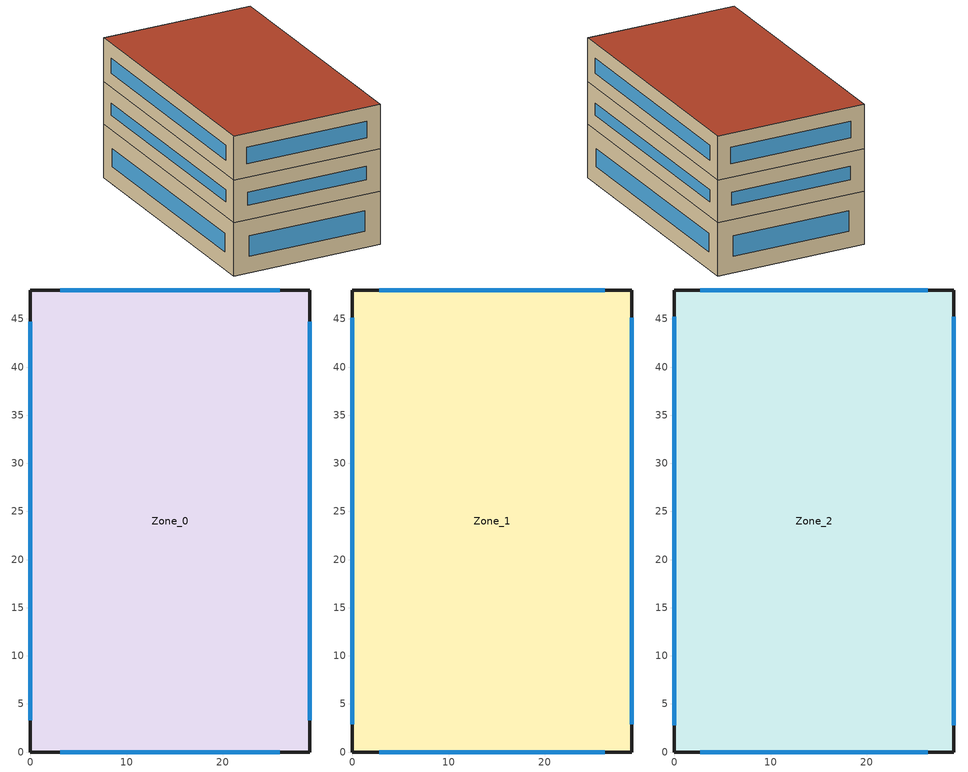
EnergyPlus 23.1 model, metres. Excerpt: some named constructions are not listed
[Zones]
Zone_0
 floor ground (Zone_0:f4UnderGroundSlabCF): 0,0 0,48 29,48 29,0 z-0.1
 wall outside (90.1-2019 Nonresidential CZ 0 Exterior Wall (Mass)): 0,0 29,0 29,48 0,48 0,0 z-0.1:10
 window (90.1-2019 Nonresidential CZ 0 Glazing (Operable)): 3.12,0 25.88,0 / 25.88,48 3.12,48 z3.02:6.88; 29,3.29 29,44.71 / 0,44.71 0,3.29 z3.19:6.71
Zone_1
 floor to Zone_0 (Interior Slab (Mass)_FLIPPED): 0,0 0,48 29,48 29,0 z10
 wall outside (90.1-2019 Nonresidential CZ 0 Exterior Wall (Mass)): 0,48 0,0 29,0 29,48 0,48 z10:18.1
 window (90.1-2019 Nonresidential CZ 0 Glazing (Operable)): 0,45.1 0,2.9 / 29,2.9 29,45.1 z12.9:15.2; 26.2,48 2.8,48 / 2.8,0 26.2,0 z12.8:15.3
Zone_2
 floor to Zone_1 (Interior Slab (Mass)_FLIPPED): 0,0 0,48 29,48 29,0 z18.1
 wall outside (90.1-2019 Nonresidential CZ 0 Exterior Wall (Mass)): 0,48 0,0 29,0 29,48 0,48 z18.1:26.5
 window (90.1-2019 Nonresidential CZ 0 Glazing (Operable)): 0,45.22 0,2.78 / 29,2.78 29,45.22 z20.88:23.72; 26.34,48 2.66,48 / 2.66,0 26.34,0 z20.76:23.84
 roof outside (300mmInsulation 200mmConcrete): 0,0 29,0 29,48 0,48 z26.5
[Schedule:Day:Hourly]
4e47b0f5-f6a5-4170-a928-e2a7dc5fce51: Fraction, 1, 1, 1, 1, 1, 1, 1, 0, 0, 0, 1, 0, 0, 0, 0, 0, 0, 0, 0, 1, 1, 1, 1, 1
29c783ba-fe36-463e-936f-a45cea6ed912: Fraction, 1, 1, 1, 1, 1, 0, 0, 0, 0, 0, 1, 1, 1, 1, 1, 1, 1, 0, 0, 0, 0, 0, 0, 0
205e4560-8788-43ef-8918-b87c8ec5421d: Fraction, 1, 1, 1, 1, 1, 1, 1, 1, 1, 1, 0, 0, 0, 0, 0, 0, 1, 0, 0, 0, 0, 0, 0, 0
d894c792-9344-4755-a3b1-7c53445bf4d5: Fraction, 1, 1, 1, 1, 1, 1, 1, 1, 1, 1, 1, 1, 0, 0, 0, 0, 0, 0, 0, 0, 0, 1, 1, 1
f2f3c169-7e25-49ab-ad00-9b4ba72edc28: Fraction, 1, 1, 1, 1, 1, 1, 1, 0, 0, 0, 1, 1, 1, 1, 1, 1, 1, 0, 0, 0, 0, 1, 1, 1
3d58a1b5-951d-4307-96a5-59c3952046b8: Fraction, 1, 1, 1, 1, 1, 1, 1, 1, 0, 0, 1, 1, 1, 1, 0, 1, 1, 1, 1, 1, 1, 1, 1, 1
2e9767a7-85bb-448c-af16-d793ec365e50: Fraction, 1, 1, 1, 1, 1, 1, 1, 1, 1, 0, 0, 0, 0, 1, 0, 0, 0, 0, 0, 0, 0, 0, 0, 0
c2f240ca-2c7b-48c7-8eda-5f95cb1bfa35: Fraction, 1, 1, 1, 1, 1, 1, 1, 1, 0, 1, 1, 1, 1, 1, 1, 1, 1, 0, 1, 1, 1, 1, 1, 1
f16f256f-996b-4f43-9563-b1d5477f158b: Fraction, 1, 1, 1, 1, 1, 1, 1, 1, 0, 0, 1, 1, 1, 1, 1, 1, 0, 0, 0, 0, 0, 0, 1, 1
b5a2b5de-ad64-4600-8fd5-415a891ebc10: Fraction, 1, 1, 1, 1, 1, 1, 1, 0, 0, 0, 1, 1, 1, 0, 0, 0, 0, 1, 1, 1, 1, 1, 1, 1
937e993e-1527-4b93-84f1-57050dd1dff2: Fraction, 1, 1, 1, 1, 1, 1, 1, 1, 0, 0, 1, 1, 1, 1, 1, 1, 1, 0, 0, 0, 0, 0, 0, 1
f3d7c906-5c09-48dc-9011-1cd6f6170688: Fraction, 1, 1, 1, 1, 0, 1, 1, 0, 0, 0, 0, 1, 1, 1, 1, 1, 0, 0, 0, 0, 0, 0, 0, 0
fc369277-cc2e-4ab3-b1df-1a5401d62cfe: Fraction, 0, 0, 0, 0, 0, 1, 1, 1, 0, 0, 0, 0, 0, 1, 0, 0, 0, 0, 0, 0, 0, 0, 0, 0
0d48f6de-bf0a-4af7-a7ae-bc82d3d64cf8: Fraction, 1, 1, 1, 1, 1, 1, 1, 1, 0, 0, 1, 1, 1, 1, 0, 0, 0, 0, 0, 0, 0, 0, 0, 0
a42d1764-1f7e-4c33-9667-641562e004fb: Fraction, 0, 0, 0, 0, 0, 0, 0, 1, 0, 0, 0, 0, 0, 1, 0, 0, 0, 0, 0, 0, 0, 0, 1, 1
2ccbf6b5-6a0c-4c6c-99f3-4de43eac8dea: Fraction, 1, 1, 1, 1, 1, 1, 1, 1, 0, 0, 0, 1, 0, 0, 0, 0, 0, 0, 0, 0, 0, 1, 1, 1
38be6812-cfe7-4752-b820-e385c4e3992e: Fraction, 1, 1, 1, 1, 1, 1, 1, 1, 0, 0, 0, 0, 1, 1, 1, 0, 0, 0, 0, 0, 0, 0, 1, 1
3201f934-0963-42c1-843c-21142134cf94: Fraction, 1, 1, 1, 1, 1, 1, 1, 1, 1, 0, 0, 0, 0, 0, 0, 0, 1, 1, 1, 1, 1, 1, 1, 1
6be2e94b-6cb1-4ec0-929b-e7be946284bb: Fraction, 1, 1, 1, 1, 1, 1, 1, 1, 1, 0, 0, 0, 1, 1, 0, 0, 0, 0, 0, 1, 1, 1, 1, 1
6d276589-a6ab-41f0-8605-c719ac8adec9: Fraction, 1, 1, 1, 1, 1, 1, 1, 1, 0, 1, 0, 0, 1, 1, 1, 1, 1, 1, 1, 1, 1, 1, 1, 1
b522139b-2dd2-4113-bd96-a72ff6808fe1: Fraction, 1, 1, 1, 1, 1, 1, 1, 1, 0, 0, 1, 0, 0, 0, 0, 0, 0, 0, 1, 1, 1, 1, 1, 1
0bb49b1b-6538-4293-b4db-e9dbbf3526de: Fraction, 1, 1, 1, 1, 1, 1, 1, 1, 1, 0, 0, 0, 0, 1, 0, 0, 0, 0, 1, 1, 1, 1, 1, 1
dd9e5481-4cd6-4f37-a17f-c6096491bf97: Fraction, 1, 1, 1, 1, 1, 1, 1, 1, 1, 0, 0, 0, 1, 0, 0, 0, 0, 0, 0, 0, 0, 0, 0, 1
a89350bb-8b94-4256-b9af-2939f87ee459: Fraction, 1, 1, 1, 1, 1, 1, 1, 1, 1, 0, 0, 0, 1, 1, 1, 1, 0, 1, 1, 1, 1, 1, 1, 1
db47bc44-c877-448b-9e46-1cc3c3e9b42f: Fraction, 1, 1, 1, 1, 1, 1, 1, 1, 0, 0, 1, 1, 0, 0, 0, 0, 1, 1, 1, 1, 1, 1, 1, 1
9cdcbd39-2792-455b-8f1a-415d2e38b1a2: Fraction, 1, 1, 1, 1, 1, 1, 1, 1, 0, 0, 0, 0, 1, 1, 1, 1, 1, 1, 1, 1, 1, 1, 1, 1
2f40dfaf-0515-4a9c-8550-d8782c39d4bb: Fraction, 1, 1, 1, 1, 1, 1, 1, 1, 0, 0, 0, 0, 0, 0, 0, 1, 1, 1, 1, 1, 1, 1, 1, 1
1505d774-8376-4a3a-b403-1621f6bebeda: Fraction, 1, 1, 1, 1, 1, 1, 1, 1, 1, 1, 1, 1, 1, 1, 1, 0, 0, 0, 1, 1, 1, 1, 1, 1
e9e2da6e-f0aa-4907-9e3f-9d9cfbafd8bd: Fraction, 1, 1, 1, 1, 1, 1, 1, 1, 0, 1, 1, 1, 1, 1, 1, 1, 1, 1, 1, 1, 1, 1, 1, 1
320ec308-d0ac-425a-b90c-670fccc36be6: Fraction, 1, 1, 1, 1, 1, 1, 1, 1, 1, 0, 0, 0, 0, 0, 0, 0, 1, 1, 0, 0, 0, 0, 1, 1
6ab4c819-9407-45ef-9916-ef2c9179f890: Fraction, 1, 1, 1, 1, 1, 1, 1, 1, 1, 0, 0, 0, 0, 0, 0, 0, 0, 0, 0, 1, 1, 1, 1, 1
64adaa8d-76e7-4dc5-b206-f9da98599707: Fraction, 1, 1, 1, 1, 1, 1, 1, 0, 0, 0, 1, 1, 1, 1, 1, 1, 1, 0, 0, 0, 0, 0, 0, 0
68aca255-8155-4673-8683-6358a2ce6a81: Fraction, 0, 1, 1, 1, 1, 1, 1, 1, 0, 0, 1, 0, 1, 1, 1, 0, 0, 0, 0, 0, 0, 0, 0, 1
6ecac8ba-8523-4398-8922-4b87328248c9: Fraction, 1, 1, 1, 1, 1, 1, 1, 1, 0, 0, 0, 1, 1, 1, 0, 0, 0, 1, 1, 1, 1, 1, 1, 1
47059fff-798e-4ead-8a84-35b1aab4867d: Fraction, 1, 1, 1, 1, 1, 1, 1, 1, 1, 0, 0, 0, 0, 0, 0, 0, 0, 0, 0, 0, 0, 1, 1, 1
cb6cec3a-6493-4e81-9ecc-9506cdbd6ac6: Fraction, 1, 1, 1, 1, 1, 1, 1, 1, 0, 0, 1, 1, 1, 1, 1, 1, 1, 1, 0, 0, 0, 0, 1, 1
2a5c746a-6e55-445f-8b2e-9f052383dfd6: Fraction, 1, 1, 1, 1, 1, 1, 1, 1, 0, 0, 1, 0, 0, 0, 1, 1, 1, 1, 1, 1, 1, 1, 1, 1
afaa3af1-4533-453c-ab0d-8cbfc34b262d: Fraction, 1, 1, 1, 1, 1, 1, 1, 1, 0, 0, 0, 0, 0, 0, 0, 0, 0, 1, 1, 1, 1, 1, 1, 1
d7efe49b-776c-4e21-b82f-1395b925234e: Fraction, 1, 1, 1, 1, 1, 1, 1, 1, 0, 0, 0, 1, 1, 0, 0, 0, 0, 0, 0, 0, 1, 1, 1, 1
40dd1d00-cafe-433a-bdba-059632be0201: Fraction, 1, 1, 1, 1, 1, 1, 1, 1, 0, 0, 1, 1, 1, 1, 0, 0, 1, 0, 0, 0, 0, 1, 1, 1
fb16cb01-659a-4a7e-b9e9-a2c4d8873ebe: Fraction, 1, 1, 1, 1, 1, 1, 1, 1, 1, 0, 1, 1, 1, 1, 1, 1, 1, 0, 0, 0, 0, 0, 1, 1
9b92a908-a9ea-426d-8f51-8a10b62c36ac: Fraction, 1, 1, 1, 1, 1, 1, 1, 1, 0, 0, 1, 1, 1, 0, 1, 1, 0, 0, 1, 1, 1, 1, 1, 1
25ba23b5-3550-4aa4-a851-a8f071740871: Fraction, 1, 1, 1, 1, 1, 1, 1, 1, 1, 0, 0, 0, 0, 1, 0, 0, 0, 0, 0, 0, 0, 1, 1, 1
89b15e58-907a-45bd-801e-53e77de411e7: Fraction, 1, 1, 1, 1, 1, 1, 1, 1, 0, 0, 0, 1, 1, 1, 1, 0, 0, 0, 0, 0, 0, 0, 0, 0
3f9e0a4c-07b4-44f8-9084-03a70a10c71e: Fraction, 0, 1, 1, 1, 1, 1, 1, 0, 0, 0, 1, 1, 1, 1, 0, 0, 0, 0, 0, 0, 1, 1, 1, 0
430f5e50-e7bd-4a0b-af48-b6212ed00ea9: Fraction, 0, 0, 0, 0, 0, 0, 0, 0, 0, 0, 0, 1, 1, 0, 0, 1, 0, 0, 0, 0, 0, 0, 0, 0
04d5dc99-ce30-4633-834a-f6fee02572d8: Fraction, 0, 0, 0, 0, 0, 0, 0, 0, 0, 0, 0, 1, 1, 1, 1, 0, 0, 0, 0, 0, 0, 0, 0, 0
fa7c3caf-b2af-4f4a-ab1f-a5fc09794030: Fraction, 0, 0, 0, 0, 0, 0, 0, 0, 0, 0, 0, 1, 0, 0, 0, 0, 0, 0, 0, 0, 0, 0, 0, 0
19e8736d-9d61-4b5c-9b3c-8a3bb2168b4d: Fraction, 0, 0, 0, 0, 1, 0, 0, 0, 0, 0, 0, 1, 1, 1, 0, 0, 0, 0, 0, 0, 0, 0, 0, 0
7ca0c33c-bad8-404f-9e12-340c98aa1b55: Fraction, 0, 0, 0, 0, 1, 0, 0, 0, 0, 0, 0, 1, 1, 1, 0, 1, 1, 1, 0, 0, 1, 1, 1, 1
db023355-3465-46e4-8dc6-945c8e974337: Fraction, 1, 1, 1, 1, 1, 1, 1, 1, 1, 1, 1, 1, 1, 1, 1, 1, 1, 1, 1, 1, 1, 1, 1, 1
acd8dd5c-f3a1-4806-a0a0-f32448efb694: Fraction, 1, 1, 1, 0, 1, 1, 1, 1, 0, 1, 1, 1, 1, 1, 1, 1, 1, 1, 1, 1, 1, 1, 1, 1
84c56d52-ac80-4019-8cf8-0ba0a0d14b45: Fraction, 1, 1, 1, 1, 1, 1, 1, 1, 1, 0, 0, 0, 1, 1, 0, 0, 1, 1, 1, 1, 1, 1, 1, 1
919ff3f1-a60e-4b02-bcf1-af8cd2457764: Fraction, 1, 1, 1, 1, 1, 1, 1, 1, 1, 0, 0, 1, 1, 0, 1, 0, 1, 1, 0, 1, 0, 0, 1, 0
eb477df1-d556-418e-863e-5f4daad01610: Fraction, 0, 1, 1, 1, 1, 1, 1, 1, 1, 1, 1, 1, 1, 0, 0, 0, 0, 0, 0, 0, 1, 1, 1, 1
a632537f-21be-495b-808e-2ba9f3b9a9c5: Fraction, 1, 1, 1, 1, 1, 1, 1, 1, 1, 1, 1, 1, 0, 0, 0, 0, 0, 0, 0, 1, 1, 1, 1, 1
303d1c30-911d-4a68-a8d9-9e3ca21e98b3: Fraction, 1, 1, 1, 1, 1, 1, 1, 1, 1, 1, 1, 1, 1, 1, 0, 1, 1, 1, 0, 1, 1, 1, 1, 1
377c677d-2ade-4f1e-8266-79b5b23692ba: Fraction, 1, 1, 1, 1, 1, 1, 1, 1, 1, 0, 0, 0, 0, 0, 0, 0, 0, 0, 0, 0, 1, 1, 1, 1
6e13f988-dcff-40d2-bbb6-9f115d32c59a: Fraction, 1, 1, 1, 1, 1, 1, 1, 1, 0, 0, 0, 0, 1, 1, 1, 1, 0, 0, 0, 0, 0, 0, 1, 0
ab9b0366-5614-4772-987d-3a4974b61d88: Fraction, 1, 1, 1, 1, 1, 1, 1, 1, 1, 1, 0, 1, 1, 1, 1, 0, 0, 0, 0, 0, 1, 1, 1, 0
acdf92d5-9782-4b16-86d8-da4827e1b737: Fraction, 1, 1, 1, 1, 1, 1, 1, 1, 1, 0, 0, 0, 0, 1, 1, 1, 1, 1, 1, 1, 1, 1, 1, 1
98d775f8-21f6-461b-bf19-72ad999abf80: Fraction, 1, 1, 1, 1, 1, 1, 1, 1, 1, 1, 0, 0, 0, 0, 0, 0, 0, 1, 0, 1, 1, 1, 1, 1
aa446452-6ce4-4aee-9229-4dfe436e2871: Fraction, 1, 1, 1, 1, 1, 1, 1, 1, 0, 0, 0, 0, 0, 0, 0, 0, 0, 0, 0, 1, 1, 1, 1, 1
4b33318f-ee15-4ef8-8871-5bf3335d21e5: Fraction, 1, 1, 1, 1, 1, 1, 1, 1, 0, 0, 0, 0, 1, 0, 1, 0, 1, 1, 1, 1, 0, 1, 1, 1
46401694-251d-46b1-864f-c6c613764288: Fraction, 1, 1, 1, 1, 1, 1, 1, 1, 0, 0, 0, 0, 1, 0, 0, 0, 0, 0, 0, 0, 0, 1, 1, 1
1a3bd65a-d604-4f7d-b99d-c24ea99eef35: Fraction, 1, 1, 1, 1, 1, 1, 1, 1, 0, 0, 0, 1, 0, 1, 1, 0, 0, 0, 0, 0, 0, 0, 0, 1
95f1fe2e-85b9-40ea-81ef-4c90ab472c12: Fraction, 1, 1, 0, 0, 1, 1, 0, 1, 0, 0, 0, 0, 1, 0, 0, 0, 0, 0, 0, 0, 0, 0, 0, 0
81c7bd60-f1e8-42be-8e47-dc1c69239170: Fraction, 0, 0, 1, 0, 0, 0, 1, 0, 0, 0, 0, 0, 0, 1, 1, 0, 0, 0, 0, 0, 0, 0, 0, 0
0da49017-043b-47a8-88a4-9ae559db7d3a: Fraction, 0, 0, 0, 0, 0, 0, 0, 0, 0, 0, 0, 1, 1, 1, 1, 1, 0, 0, 0, 0, 0, 0, 1, 0
e962cc56-68e5-41dd-b9c8-bcab43d2b363: Fraction, 1, 1, 0, 0, 1, 0, 0, 1, 0, 0, 0, 1, 1, 1, 1, 0, 0, 0, 0, 0, 0, 0, 0, 0
c1f01603-e629-458d-8543-aab8644511c0: Fraction, 0, 1, 0, 1, 1, 1, 1, 1, 0, 0, 0, 1, 1, 1, 1, 1, 0, 0, 0, 0, 0, 0, 0, 0
7da315a0-411d-4cc5-add3-4bb238c2917b: Fraction, 0, 1, 1, 1, 1, 1, 1, 1, 0, 0, 0, 0, 1, 1, 1, 1, 0, 0, 0, 0, 0, 0, 0, 0
380a299d-aa7c-4307-b2c0-fda96d6a3c64: Fraction, 0, 0, 0, 1, 1, 0, 0, 1, 0, 0, 0, 1, 1, 1, 1, 1, 0, 0, 0, 0, 0, 0, 0, 0
72addbbb-cad1-45d0-93ff-7ce2646a6344: Fraction, 0, 1, 1, 1, 1, 0, 0, 1, 0, 0, 0, 0, 0, 0, 0, 0, 0, 0, 0, 0, 0, 0, 1, 1
cc4ff7b6-d34a-445d-9074-7a86441b8b38: Fraction, 0, 0, 0, 0, 0, 0, 0, 0, 1, 1, 1, 1, 1, 0, 1, 1, 1, 1, 1, 1, 1, 1, 1, 1
6532ee46-628d-4a87-a0e2-44999f72b554: Fraction, 0, 0, 0, 0, 0, 0, 0, 0, 1, 1, 1, 1, 1, 1, 1, 1, 1, 1, 1, 1, 1, 1, 1, 1
a55ed26b-cff1-471f-81f1-243d74b9eb36: Fraction, 0, 0, 0, 0, 0, 0, 0, 0, 1, 1, 1, 0, 0, 0, 0, 0, 1, 1, 1, 1, 1, 1, 1, 0
696fcc42-4b9f-436e-859f-d6cec868381e: Fraction, 0, 0, 0, 0, 0, 0, 0, 0, 1, 1, 1, 1, 1, 1, 1, 1, 1, 1, 1, 1, 1, 1, 1, 0
af60bc65-7343-440f-ab5f-70e988d1839f: Fraction, 0, 0, 0, 0, 0, 0, 0, 0, 1, 1, 1, 1, 0, 0, 0, 1, 1, 1, 1, 1, 1, 1, 1, 1
838013ee-32f0-4309-ae89-923316bb5d58: Fraction, 0, 0, 0, 0, 0, 0, 0, 0, 1, 1, 1, 1, 1, 1, 1, 1, 1, 1, 1, 1, 1, 1, 0, 0
945c02b9-7e27-4269-a3af-1a6c9e5b368f: Fraction, 0, 0, 0, 0, 0, 0, 0, 1, 1, 1, 1, 1, 0, 0, 0, 0, 1, 1, 1, 1, 1, 1, 1, 0
6fb0f2d5-f30a-469b-b798-574e702a0d1c: Fraction, 0, 0, 0, 0, 0, 0, 0, 0, 1, 1, 1, 1, 0, 0, 0, 0, 0, 1, 1, 1, 1, 1, 1, 1
b08ea414-1931-4844-bb1f-f2ede26d13af: Fraction, 0, 0, 0, 0, 0, 0, 0, 0, 1, 1, 1, 1, 0, 0, 0, 0, 0, 1, 1, 1, 1, 1, 1, 0
ae12755b-feee-4670-9672-77fedb310874: Fraction, 0, 0, 0, 0, 0, 1, 1, 1, 1, 1, 0, 0, 0, 0, 1, 1, 1, 1, 1, 1, 1, 1, 0, 0
50b73f14-92ef-4c84-ae1d-f1db85b33870: Fraction, 0, 0, 0, 0, 0, 1, 1, 1, 1, 1, 1, 1, 1, 1, 1, 0, 0, 0, 0, 0, 0, 0, 0, 0
55ae9b89-dcd4-498a-ae6a-8c7dad033646: Fraction, 0, 0, 0, 0, 0, 0, 0, 1, 1, 1, 1, 1, 1, 1, 1, 1, 1, 1, 1, 1, 1, 1, 0, 0
454ba71e-c387-440b-9c61-870a22a14165: Fraction, 0, 0, 0, 0, 0, 0, 0, 1, 1, 1, 1, 1, 1, 1, 1, 1, 1, 1, 1, 1, 1, 1, 1, 0
b941d2d3-56ed-4f83-a0b1-d1a5b4d24d03: Fraction, 0, 0, 0, 0, 0, 0, 0, 0, 0, 0, 0, 1, 1, 1, 1, 1, 1, 1, 1, 1, 0, 0, 0, 0
11ef3ca1-1c0e-499e-ae6a-258045fbeb8c: Fraction, 0, 0, 0, 0, 0, 0, 1, 1, 1, 1, 1, 1, 1, 1, 1, 1, 1, 1, 1, 1, 1, 0, 0, 0
9ed0112d-2cb8-4ccc-9f13-a70e31132b64: Fraction, 0, 0, 0, 0, 1, 1, 1, 1, 1, 1, 1, 1, 1, 1, 1, 1, 1, 1, 1, 1, 1, 0, 0, 0
4dd1884c-bd66-4896-9aa9-a5a615096325: Fraction, 0, 0, 0, 0, 0, 0, 0, 0, 0, 0, 0, 0, 0, 0, 1, 1, 1, 1, 1, 1, 0, 0, 0, 0
e8a2abe5-8f7f-4bdd-906d-7de0144df8ac: Fraction, 0, 0, 0, 0, 0, 0, 1, 1, 1, 1, 1, 1, 1, 1, 1, 1, 1, 1, 1, 1, 1, 1, 0, 0
96a15fd2-ef4d-48bc-83f3-b2c7b1fc6e47: Fraction, 1, 0, 0, 0, 0, 0, 0, 0, 1, 1, 1, 1, 1, 0, 1, 1, 1, 1, 0, 0, 0, 0, 0, 0
d74faf98-774e-4fe6-89c0-89ee06838772: Fraction, 0, 0, 0, 0, 0, 0, 1, 1, 1, 1, 1, 1, 0, 0, 1, 1, 0, 0, 0, 0, 0, 0, 0, 0
2d3176df-f994-4ca8-8ea4-ae511733177d: Fraction, 0, 0, 0, 1, 1, 1, 1, 1, 1, 1, 1, 1, 1, 1, 1, 1, 1, 1, 1, 1, 1, 1, 1, 1
d4329b70-72a0-4ece-ac49-f2ac5c27df28: Fraction, 0, 0, 0, 0, 0, 0, 0, 0, 1, 1, 1, 1, 0, 0, 0, 0, 1, 1, 1, 1, 1, 1, 1, 1
6cbb52d1-15d8-4e95-b6ef-555e3a72d61c: Fraction, 1, 1, 1, 1, 1, 1, 1, 1, 0, 0, 0, 0, 0, 0, 0, 0, 1, 1, 1, 1, 1, 1, 1, 1
fb9e46cd-d8f8-4855-951e-9a8f51a1a6dd: Fraction, 1, 1, 1, 0, 0, 0, 0, 0, 1, 1, 1, 1, 1, 1, 1, 1, 1, 1, 1, 1, 1, 1, 1, 1
18e06c3b-9906-43e4-ba55-7b80995ebb9c: Fraction, 1, 1, 1, 0, 0, 0, 0, 0, 1, 1, 1, 1, 1, 0, 0, 0, 1, 1, 1, 1, 1, 1, 1, 1
d999a655-917c-449f-9ea6-40e19e8fe84e: Fraction, 1, 0, 0, 0, 0, 0, 0, 0, 1, 1, 1, 1, 1, 0, 0, 1, 1, 1, 1, 1, 1, 1, 1, 1
c5e967b6-ad47-4721-a9ba-189c0421f7ad: Fraction, 1, 1, 1, 1, 0, 0, 0, 0, 1, 1, 1, 1, 1, 1, 1, 1, 1, 1, 1, 1, 1, 1, 1, 1
c36f733a-41fa-454c-8f42-f3c33f94fc21: Fraction, 0, 0, 0, 0, 0, 0, 0, 0, 0, 1, 0, 0, 0, 0, 0, 0, 0, 1, 1, 0, 0, 0, 0, 0
0f1aa402-c0ea-4e99-b790-294325ccd8bd: Fraction, 0, 0, 0, 0, 0, 0, 0, 0, 1, 1, 1, 0, 0, 0, 0, 0, 1, 0, 0, 0, 0, 0, 0, 0
726e4104-2c14-49d4-b446-5e3992ee35f2: Fraction, 1, 0, 0, 0, 0, 0, 0, 0, 1, 1, 1, 1, 0, 0, 0, 1, 1, 1, 1, 1, 1, 1, 1, 1
3c3da267-0f6b-44e4-a60e-48eda3b12bca: Fraction, 1, 1, 1, 1, 1, 1, 1, 1, 1, 1, 1, 1, 0, 1, 1, 1, 1, 1, 1, 1, 1, 1, 1, 1
07bfbf89-7c6b-412a-9280-629e8abdbc92: Fraction, 1, 0, 0, 0, 0, 0, 0, 0, 1, 1, 1, 1, 1, 1, 1, 1, 1, 1, 1, 1, 1, 1, 1, 1
3d56952b-c64f-44a1-852b-f96312283424: Fraction, 1, 0, 1, 1, 0, 1, 1, 1, 1, 1, 1, 0, 0, 0, 0, 0, 0, 1, 1, 1, 1, 1, 1, 1
8d9c1ac1-c51f-44bd-9215-dcbd9a37ca7b: Fraction, 1, 1, 1, 1, 1, 1, 1, 1, 1, 1, 1, 1, 0, 1, 0, 1, 1, 1, 1, 1, 1, 1, 1, 1
738825a7-ef35-4966-839c-1f21eca0ae6e: Fraction, 1, 1, 1, 1, 1, 1, 1, 1, 1, 1, 1, 0, 1, 1, 0, 0, 1, 1, 1, 1, 1, 1, 1, 0
b50085e6-1aff-4192-82b6-654f843f2e2b: Fraction, 1, 1, 1, 0, 0, 0, 0, 0, 1, 1, 1, 0, 0, 0, 0, 1, 1, 1, 1, 1, 1, 0, 0, 1
e135e339-75c5-42d6-b264-0ff665b5ec96: Fraction, 1, 0, 0, 0, 0, 0, 0, 0, 1, 1, 1, 0, 0, 0, 0, 0, 1, 1, 0, 1, 1, 0, 0, 0
25575f31-6daf-4e75-93fd-b6a6bd94df54: Fraction, 0, 0, 0, 0, 0, 0, 0, 0, 1, 1, 1, 0, 0, 0, 0, 1, 1, 1, 1, 0, 1, 1, 0, 0
15eb4db8-e1a0-4a42-8e3e-0e2aa470190e: Fraction, 0, 0, 0, 0, 0, 0, 0, 0, 1, 1, 1, 0, 0, 0, 0, 0, 0, 1, 0, 0, 0, 0, 0, 0
61659ad9-7dc7-4c63-9547-42912208734e: Fraction, 0, 0, 1, 1, 0, 0, 1, 1, 1, 1, 1, 0, 1, 1, 0, 0, 1, 1, 1, 1, 1, 1, 1, 1
5d4dd3d8-d95f-4e04-a1ff-93cb3f2da58d: Fraction, 1, 0, 0, 1, 0, 0, 1, 1, 1, 1, 1, 0, 0, 0, 0, 0, 0, 1, 1, 1, 1, 1, 1, 1
4ef91714-178c-44f3-af5a-c3dc7797c0e6: Fraction, 1, 1, 1, 1, 0, 0, 0, 0, 1, 1, 1, 0, 0, 0, 0, 0, 1, 1, 1, 1, 1, 1, 1, 1
0134ff03-1fa0-4979-a23f-48f86e859ceb: Fraction, 0, 0, 0, 0, 0, 0, 0, 0, 1, 1, 1, 0, 0, 0, 0, 0, 1, 1, 1, 1, 1, 1, 1, 1
5579030b-2c9d-4d32-8a32-ceda8cfd17fa: Fraction, 1, 1, 0, 0, 0, 0, 0, 1, 1, 1, 1, 0, 0, 0, 0, 0, 0, 1, 1, 1, 1, 1, 1, 1
b27497db-1943-4a1c-9b6a-fab57a4e7809: Fraction, 1, 1, 1, 1, 1, 1, 1, 1, 1, 1, 1, 1, 1, 0, 1, 1, 1, 1, 1, 1, 1, 1, 1, 1
d74eedb7-5d29-418b-a480-2b8fdf13204e: Fraction, 1, 1, 1, 1, 1, 1, 1, 1, 1, 1, 1, 0, 0, 0, 1, 1, 1, 1, 1, 1, 1, 1, 1, 1
174b5b4c-e6d6-43b9-9be4-36939a29bbc4: Fraction, 1, 1, 1, 1, 1, 1, 1, 1, 1, 1, 1, 1, 0, 0, 0, 0, 1, 1, 1, 1, 1, 1, 1, 1
27cd3044-b77c-4db0-99d2-bc2909a98e4a: Fraction, 1, 1, 1, 0, 0, 0, 0, 0, 1, 1, 1, 0, 0, 0, 0, 0, 1, 1, 1, 1, 1, 1, 1, 1
f8bfb63a-bebd-477f-9a3a-c7cd8f71acc7: Fraction, 0, 0, 0, 1, 0, 0, 0, 0, 1, 1, 1, 0, 0, 0, 0, 0, 0, 1, 1, 1, 1, 1, 1, 0
06972f9b-57d8-4718-80fb-8f0ab26c35d3: Fraction, 0, 0, 0, 0, 0, 0, 0, 0, 1, 1, 1, 0, 0, 0, 0, 0, 0, 1, 1, 1, 1, 1, 1, 0
6f4df3fa-e55a-437b-a693-3673c1efbece: Fraction, 0, 0, 0, 0, 1, 1, 1, 0, 1, 1, 0, 0, 0, 0, 0, 0, 0, 1, 1, 1, 1, 1, 1, 1
033ada91-5dee-44d0-aa39-b8028fb889c6: Fraction, 0, 0, 0, 0, 1, 1, 1, 1, 1, 1, 1, 0, 0, 0, 0, 0, 0, 1, 1, 1, 1, 1, 1, 1
84d47519-3c13-43ac-827b-4634ff1eeedf: Fraction, 1, 1, 1, 1, 1, 1, 1, 1, 1, 1, 1, 0, 0, 0, 0, 0, 1, 1, 1, 1, 1, 0, 0, 0
d60f375d-8b7e-4c6b-8de0-20b13ecb1c1f: Fraction, 0, 0, 0, 0, 0, 0, 0, 0, 0, 0, 1, 1, 1, 1, 0, 0, 1, 1, 1, 0, 0, 1, 0, 1
41beeecf-66e6-457c-8b6a-b1d29f37fe35: Fraction, 1, 0, 0, 0, 0, 0, 0, 0, 0, 0, 0, 0, 1, 0, 1, 0, 0, 0, 0, 0, 0, 0, 0, 0
92949e49-135c-43be-b872-511a34f07faa: Fraction, 0, 0, 0, 0, 0, 0, 0, 0, 1, 1, 1, 0, 1, 0, 0, 1, 1, 1, 1, 0, 1, 0, 0, 0
3a11c6c4-dbca-48df-82d3-06593598fbb0: Fraction, 0, 0, 0, 0, 0, 0, 0, 0, 1, 1, 1, 0, 0, 0, 0, 0, 0, 0, 1, 1, 1, 1, 1, 1
8c307fff-8a8c-4fb1-901a-31f88f0b91e0: Fraction, 0, 1, 0, 0, 0, 1, 0, 0, 1, 1, 1, 0, 0, 0, 0, 0, 0, 1, 1, 1, 1, 1, 1, 1
7bca73a7-3916-42b3-baef-4867a3a2be07: Fraction, 1, 1, 1, 1, 1, 0, 0, 1, 1, 1, 1, 1, 0, 0, 0, 0, 1, 1, 1, 1, 0, 0, 0, 1
80cc66d7-e2fc-460e-a36c-b32b03f9c81f: Fraction, 1, 0, 1, 0, 0, 0, 0, 0, 1, 1, 1, 0, 0, 0, 0, 0, 0, 1, 1, 1, 1, 1, 1, 1
37455993-0824-443c-a28b-3831520f2e72: Fraction, 1, 0, 0, 0, 0, 0, 1, 0, 1, 1, 1, 0, 0, 0, 0, 0, 0, 0, 1, 1, 1, 1, 1, 1
792df04b-95b7-4276-b4d0-6c628d3cfc26: Fraction, 1, 1, 1, 0, 0, 0, 0, 0, 1, 1, 1, 0, 0, 0, 0, 0, 0, 0, 1, 1, 1, 1, 1, 1
1e37955a-6a7d-4e21-857f-7b4c0b617cb6: Fraction, 1, 1, 1, 1, 0, 0, 0, 0, 1, 1, 1, 0, 0, 0, 0, 0, 0, 0, 1, 1, 1, 1, 1, 1
2496ebef-70d4-4d42-a3a6-1f42e6c1625a: Fraction, 1, 1, 0, 0, 0, 0, 0, 0, 1, 1, 1, 0, 0, 0, 0, 0, 1, 0, 0, 0, 1, 0, 0, 0
6e7243ac-f00b-4763-ab39-cbd2b84adcab: Fraction, 1, 1, 1, 1, 0, 0, 0, 0, 1, 1, 0, 0, 0, 0, 0, 0, 0, 1, 1, 1, 1, 1, 1, 1
495f82a0-99e9-4d6c-9408-d21f4b5c2a6d: Fraction, 1, 1, 1, 1, 1, 0, 1, 1, 1, 0, 0, 0, 0, 0, 0, 0, 0, 0, 1, 1, 1, 1, 1, 1
7fc05c61-dea1-4003-a4cb-3987864aa7d4: Fraction, 1, 1, 1, 0, 0, 0, 0, 1, 1, 1, 1, 0, 0, 0, 0, 0, 0, 0, 1, 1, 1, 1, 1, 1
d6e23137-9ccd-44c4-8eb7-593d1f785d8d: Fraction, 0, 0, 0, 1, 0, 1, 0, 0, 1, 1, 1, 1, 0, 0, 0, 0, 0, 1, 1, 1, 1, 1, 1, 1
00ca6f01-39ba-4cda-a6f6-55edd2c0c23e: Fraction, 1, 1, 0, 0, 0, 0, 0, 0, 1, 0, 0, 0, 0, 0, 1, 0, 1, 1, 1, 0, 1, 1, 0, 0
52f9829f-b64b-4de7-9adb-d697ad8dad2c: Fraction, 0, 0, 0, 0, 0, 0, 1, 0, 1, 0, 0, 0, 0, 0, 0, 0, 0, 0, 1, 1, 1, 1, 1, 1
2a1a30a9-4b4b-46dd-abf2-5df6b549e8b2: Fraction, 1, 0, 0, 0, 0, 0, 1, 0, 1, 1, 1, 0, 0, 0, 1, 1, 1, 1, 1, 1, 1, 1, 1, 0
df145878-d76b-4138-807f-47cf0b5c90ff: Fraction, 0, 0, 0, 0, 0, 0, 0, 0, 1, 0, 0, 0, 0, 0, 0, 1, 0, 1, 1, 0, 0, 0, 0, 0
1beb765f-3aff-4de3-ba1b-f53f29e4609b: Fraction, 0, 0, 0, 0, 0, 0, 0, 1, 1, 1, 1, 1, 0, 0, 0, 0, 1, 1, 1, 1, 1, 1, 0, 1
6168620d-2e73-4474-80ca-d95ec5643755: Fraction, 1, 1, 0, 0, 0, 0, 0, 0, 1, 0, 0, 0, 0, 0, 0, 0, 0, 0, 0, 1, 1, 1, 1, 1
3d9b85a0-0f57-4860-8113-934fcc88ee4d: Fraction, 0, 0, 0, 0, 0, 0, 0, 0, 1, 1, 0, 0, 0, 1, 1, 1, 1, 1, 1, 0, 1, 0, 0, 0
73403a9b-7c3c-4830-8bed-19f0f0dd26fa: Fraction, 0, 0, 0, 0, 0, 0, 0, 0, 1, 1, 1, 0, 0, 0, 0, 0, 1, 1, 1, 1, 1, 0, 0, 0
bf75eeab-3564-4d32-85be-03ce1320ff7c: Fraction, 0, 0, 0, 0, 0, 0, 0, 0, 1, 0, 0, 1, 0, 0, 0, 1, 1, 1, 1, 0, 0, 0, 0, 0
8f09a0e7-0df2-4418-a870-80c709aae083: Fraction, 0, 0, 0, 0, 0, 0, 0, 0, 1, 1, 0, 0, 0, 0, 0, 0, 0, 0, 1, 1, 1, 1, 1, 1
69cb7a6f-f708-49ad-9529-b97c1f2550f9: Fraction, 1, 0, 0, 1, 0, 0, 0, 0, 1, 0, 0, 0, 0, 0, 0, 0, 1, 0, 0, 0, 0, 0, 0, 0
c70acbf3-aa06-4dac-a3ef-4f267ef03380: Fraction, 0, 0, 1, 0, 0, 0, 0, 0, 1, 1, 0, 0, 0, 1, 1, 1, 0, 0, 1, 0, 0, 0, 0, 0
7e8a8f96-051c-4e0f-b717-b70f6cd532cd: Fraction, 0, 0, 0, 0, 0, 0, 0, 0, 1, 1, 0, 0, 0, 0, 0, 1, 0, 0, 0, 0, 0, 0, 0, 0
8a51dcaa-3756-4bca-8dd7-a2d93cba9fc3: Fraction, 0, 0, 0, 0, 0, 0, 0, 0, 0, 1, 0, 0, 0, 0, 0, 1, 0, 1, 1, 0, 0, 0, 0, 0
6829bd31-4c0d-4ac0-8487-5e33c82533fc: Fraction, 0, 0, 0, 0, 0, 0, 0, 0, 0, 0, 0, 0, 0, 0, 1, 1, 1, 1, 1, 1, 1, 0, 0, 0
694e70c2-8b4b-4c39-bc5f-9c149212144a: Fraction, 0, 0, 0, 0, 1, 1, 1, 1, 1, 1, 0, 0, 0, 0, 0, 0, 0, 1, 1, 1, 1, 1, 1, 1
b569b479-db85-413f-bfc7-d1422ee17da1: Fraction, 1, 0, 0, 0, 0, 0, 0, 0, 1, 1, 1, 0, 0, 0, 0, 0, 0, 0, 1, 1, 1, 1, 1, 1
8f9ea52f-7e06-45b0-abc3-8ab5babe76bf: Fraction, 1, 0, 1, 1, 0, 1, 0, 1, 1, 1, 0, 0, 0, 0, 0, 0, 0, 1, 1, 1, 1, 1, 1, 1
48fefff1-0ebf-41b9-8219-7ea564f1de4d: Fraction, 1, 0, 0, 0, 0, 0, 0, 0, 1, 0, 0, 0, 0, 0, 0, 0, 0, 0, 1, 1, 1, 1, 1, 1
383efc9b-d1ca-4cc0-92bb-0501caead48f: Fraction, 1, 1, 1, 1, 0, 1, 1, 1, 1, 0, 0, 0, 0, 0, 0, 0, 0, 0, 0, 1, 1, 1, 1, 1
dd49ecad-c98c-44c8-a870-5fad5235088f: Fraction, 1, 1, 1, 1, 0, 0, 1, 0, 1, 1, 0, 0, 1, 0, 0, 0, 0, 0, 0, 0, 0, 0, 0, 0
5e2d797f-3384-478b-abd0-8daab8963b72: Fraction, 0, 0, 0, 0, 0, 0, 0, 0, 1, 1, 1, 0, 0, 0, 0, 0, 0, 1, 1, 1, 1, 1, 1, 1
ffe6fb57-0ed4-44fe-a5ff-d4d850d672c0: Fraction, 1, 0, 0, 0, 0, 0, 0, 0, 1, 1, 0, 0, 0, 1, 1, 1, 1, 1, 1, 1, 1, 1, 1, 0
46fa9a8e-ed76-4e4c-99b1-10874010ac65: Fraction, 0, 0, 0, 0, 0, 0, 0, 0, 1, 1, 0, 0, 0, 0, 0, 0, 0, 1, 0, 1, 1, 1, 1, 1
be70bc5c-952a-422c-b5ac-593619a3b1b1: Fraction, 1, 1, 1, 1, 0, 0, 1, 1, 1, 1, 0, 0, 1, 1, 1, 0, 0, 1, 1, 0, 0, 0, 0, 0
73a152c7-c5f0-45fb-bbef-d6007a50c40e: Fraction, 0, 0, 0, 0, 0, 0, 0, 0, 1, 1, 1, 0, 0, 0, 0, 1, 1, 0, 0, 0, 0, 0, 0, 0
5d2b3523-bfd7-4305-9627-1314f2f26054: Fraction, 0, 0, 0, 0, 0, 0, 0, 0, 1, 1, 1, 0, 0, 0, 0, 1, 0, 0, 1, 1, 1, 1, 1, 1
f1bf4798-08e8-4eff-8ce2-8a8b6526b207: Fraction, 1, 1, 1, 1, 0, 1, 1, 1, 1, 0, 1, 0, 0, 0, 1, 0, 0, 0, 0, 0, 0, 0, 0, 0
5da9fafd-729a-4611-b65a-5350c21ce941: Fraction, 0, 0, 0, 0, 0, 0, 0, 0, 0, 1, 1, 0, 0, 0, 0, 0, 1, 1, 1, 1, 1, 1, 1, 1
841a202f-ffdc-470b-85d2-28e0cafe512e: Fraction, 0, 0, 0, 0, 0, 0, 0, 0, 1, 0, 0, 0, 0, 0, 0, 1, 1, 1, 1, 1, 1, 1, 1, 1
6ac220ab-36a8-40b3-ae1e-8820fa6797e8: Fraction, 0, 0, 0, 1, 0, 0, 1, 0, 1, 1, 1, 0, 0, 0, 1, 1, 1, 1, 1, 1, 1, 1, 1, 1
6aae8415-d4b1-4f32-ba24-755ed4845676: Fraction, 1, 1, 1, 1, 0, 1, 0, 0, 0, 0, 0, 0, 0, 0, 0, 0, 0, 0, 1, 1, 1, 1, 1, 1
c9c24896-99d6-4c1b-81ae-56332af58094: Fraction, 1, 1, 1, 1, 1, 0, 0, 0, 0, 0, 0, 0, 0, 0, 0, 0, 0, 0, 0, 1, 1, 1, 1, 1
1f13c802-271f-45f8-b943-b143d023c1bc: Fraction, 1, 1, 1, 1, 0, 1, 0, 1, 1, 0, 0, 0, 0, 0, 0, 0, 0, 0, 0, 1, 1, 1, 1, 1
65166843-886f-425c-a46e-d27c4c9a51e9: Fraction, 1, 1, 1, 1, 0, 0, 0, 0, 1, 0, 0, 0, 0, 0, 0, 0, 0, 0, 0, 1, 1, 1, 1, 1
dc8a5858-008a-44ad-b279-27b7abc171f8: Fraction, 1, 1, 1, 1, 1, 1, 1, 1, 0, 0, 0, 0, 0, 0, 1, 1, 1, 1, 1, 0, 1, 1, 1, 1
57d77266-c9ce-4182-8f02-fc64b0e57037: Fraction, 1, 0, 1, 1, 0, 1, 0, 0, 1, 0, 0, 0, 0, 1, 0, 1, 1, 1, 1, 1, 1, 1, 1, 0
934f1482-7445-4a17-9883-202da96484f6: Fraction, 0, 1, 0, 0, 0, 0, 0, 1, 1, 0, 0, 0, 1, 1, 0, 0, 0, 1, 1, 1, 1, 1, 1, 1
c2499c7c-2950-4359-8559-688d500206a6: Fraction, 0, 0, 1, 0, 0, 0, 0, 0, 1, 0, 0, 0, 0, 0, 0, 1, 1, 1, 1, 1, 1, 1, 1, 1
74993241-2eba-48cd-8529-58e81fb0bd73: Fraction, 1, 0, 0, 0, 0, 0, 0, 0, 1, 0, 0, 0, 1, 0, 0, 0, 1, 0, 1, 0, 0, 1, 0, 1
aa8b435e-e15a-43e3-871c-78bad43724ca: Fraction, 0, 0, 0, 0, 0, 0, 0, 0, 1, 1, 1, 1, 0, 1, 1, 1, 1, 1, 1, 1, 1, 1, 0, 1
14d17900-b70f-47eb-9e8c-ffd9884d04ba: Fraction, 0, 0, 1, 0, 0, 0, 0, 0, 1, 0, 0, 0, 0, 0, 0, 0, 0, 0, 1, 1, 1, 1, 1, 1
6518f681-dc2a-4208-8425-83a0e3ffdac0: Fraction, 1, 1, 1, 1, 1, 1, 1, 1, 1, 0, 0, 1, 1, 0, 0, 1, 1, 1, 1, 1, 1, 0, 0, 0
133386bc-85eb-4979-b149-4d965944aaa9: Fraction, 0, 0, 0, 0, 0, 0, 1, 1, 1, 1, 0, 0, 0, 0, 0, 0, 0, 0, 1, 1, 1, 1, 1, 1
23e5aca2-1b59-42f3-b14a-ac32a0533fe2: Fraction, 1, 1, 1, 1, 1, 1, 1, 1, 1, 1, 0, 0, 0, 0, 0, 0, 0, 0, 1, 1, 1, 1, 1, 1
3b439881-5786-4ff6-9daf-e6cba07ba0da: Fraction, 1, 1, 1, 0, 0, 0, 1, 1, 1, 1, 1, 1, 0, 0, 1, 1, 0, 0, 1, 1, 1, 0, 0, 0
490929a3-6b4b-41ac-9479-d5cf5f43498f: Fraction, 0, 0, 0, 0, 0, 0, 0, 0, 1, 0, 0, 0, 1, 1, 1, 1, 1, 1, 1, 1, 1, 1, 1, 0
bafcda48-dceb-4ddf-a24d-caf9b5d778b8: Fraction, 0, 0, 0, 0, 0, 0, 0, 0, 0, 1, 1, 1, 0, 0, 0, 0, 1, 1, 1, 1, 1, 1, 0, 0
23b95bad-794d-407e-b36c-3e8ef6f7b007: Fraction, 0, 0, 0, 0, 0, 0, 0, 0, 1, 1, 0, 0, 0, 0, 0, 0, 0, 1, 1, 1, 1, 1, 1, 1
6f8850c5-4129-46d3-909c-c5a4d94c0f5e: Fraction, 0, 0, 0, 0, 0, 0, 0, 0, 1, 1, 0, 0, 0, 0, 1, 1, 0, 0, 0, 0, 0, 0, 0, 0
87d2f824-ac06-4e63-a6f1-7a9fc57e148b: Fraction, 0, 0, 0, 0, 0, 0, 0, 0, 1, 1, 0, 0, 0, 0, 1, 1, 1, 0, 0, 0, 0, 0, 0, 0
9e63c924-cd1e-4f32-bd7c-45009d55e8a1: Fraction, 1, 1, 1, 1, 0, 0, 0, 0, 1, 1, 1, 1, 1, 1, 1, 1, 1, 1, 1, 1, 1, 1, 0, 0
ab43795a-f7eb-4816-b6d9-32b4650f055d: Fraction, 0, 0, 0, 0, 0, 0, 0, 0, 0, 0, 0, 0, 0, 0, 0, 0, 0, 0, 0, 1, 1, 1, 1, 1
8b803bb8-7670-4882-9488-c1c823e89264: Fraction, 1, 1, 1, 1, 1, 1, 1, 1, 1, 1, 0, 0, 0, 0, 0, 1, 1, 1, 1, 1, 1, 0, 0, 0
df06a40e-99b4-4ffb-83bf-49fde35571be: Fraction, 0, 0, 0, 0, 0, 0, 0, 0, 0, 1, 1, 1, 0, 0, 0, 0, 0, 1, 1, 1, 1, 1, 1, 1
20cc2d12-cae3-4ce9-ad13-6f40eafea1c9: Fraction, 1, 0, 1, 1, 1, 0, 0, 0, 1, 1, 0, 0, 0, 1, 1, 1, 1, 1, 1, 1, 1, 1, 1, 1
1f352a3e-0ffe-4ec2-a2bf-1d65e5893956: Fraction, 0, 0, 0, 0, 0, 0, 0, 0, 0, 1, 1, 1, 1, 1, 1, 1, 0, 0, 1, 1, 1, 1, 1, 1
45c1158a-1fc1-4ece-93f7-53d54ae7fc2d: Fraction, 1, 1, 1, 0, 0, 1, 1, 1, 1, 0, 0, 0, 1, 1, 1, 1, 1, 1, 1, 1, 1, 1, 1, 1
f63dc4e4-0b7f-4282-a7a0-d687dc14fe9e: Fraction, 1, 1, 1, 1, 1, 1, 1, 1, 1, 0, 0, 0, 1, 1, 1, 1, 1, 1, 1, 1, 0, 0, 0, 0
8f82e4c6-cb29-4740-984a-1d8efc16ee75: Fraction, 0, 0, 0, 0, 0, 0, 0, 0, 1, 1, 0, 0, 0, 0, 0, 0, 0, 0, 0, 1, 1, 1, 1, 1
37b4085f-771e-433d-b30a-55017e2da599: Fraction, 1, 0, 0, 0, 0, 0, 1, 1, 1, 0, 0, 0, 0, 0, 0, 0, 0, 1, 1, 1, 1, 1, 1, 1
ac317457-dadc-496b-8b46-c1548558474e: Fraction, 1, 0, 0, 0, 0, 0, 0, 0, 0, 1, 1, 0, 0, 0, 0, 0, 1, 1, 1, 1, 1, 1, 1, 1
b8eb41f5-67e7-4377-a943-7be81c2928dd: Fraction, 1, 1, 1, 1, 1, 1, 1, 1, 1, 1, 1, 1, 0, 0, 0, 0, 1, 1, 1, 1, 1, 1, 1, 0
9e73af5b-6514-418e-bbcf-32e3c8103e4f: Fraction, 1, 1, 1, 1, 1, 1, 1, 1, 1, 1, 1, 1, 0, 0, 0, 0, 0, 0, 1, 1, 1, 1, 1, 1
cd565612-91d7-4487-819e-d5161a6dc99e: Fraction, 1, 1, 0, 0, 0, 0, 0, 0, 1, 1, 1, 1, 1, 1, 1, 1, 1, 1, 1, 1, 1, 1, 1, 1
a381e99b-a19e-4143-98b9-32787072b4a7: Fraction, 1, 1, 1, 1, 1, 1, 1, 1, 1, 1, 1, 1, 1, 1, 1, 1, 1, 1, 1, 1, 1, 1, 0, 0
0987c1f3-4e72-430e-8a89-51ec38aacf4e: Fraction, 1, 1, 1, 0, 0, 0, 0, 0, 0, 1, 1, 1, 1, 1, 1, 1, 0, 1, 1, 1, 1, 1, 1, 1
e2d2cbb7-755c-4a0d-9c05-a4563c098992: Fraction, 1, 1, 1, 0, 0, 0, 0, 0, 1, 1, 0, 0, 0, 0, 0, 0, 0, 1, 1, 1, 1, 1, 1, 1
2586581d-7023-4d30-b0be-9e6ac3496234: Fraction, 1, 0, 0, 0, 0, 0, 0, 1, 1, 1, 0, 0, 0, 0, 0, 0, 0, 0, 1, 1, 1, 1, 1, 1
c765a5b3-04cd-4bba-979e-99830dea033e: Fraction, 1, 0, 0, 0, 0, 0, 0, 0, 0, 0, 0, 1, 0, 0, 0, 0, 0, 0, 1, 1, 1, 1, 1, 1
b472c9ac-1bb6-4f3f-89b5-e568c54b048b: Fraction, 1, 0, 1, 0, 1, 1, 1, 0, 1, 1, 0, 0, 0, 0, 0, 0, 0, 0, 0, 1, 0, 0, 1, 1
b141bd27-4c39-4283-bd6c-f4684a8041e8: Fraction, 1, 1, 1, 1, 1, 1, 1, 1, 1, 1, 0, 0, 0, 0, 0, 0, 0, 0, 0, 0, 1, 1, 1, 1
81501ab5-1e6d-4b28-919a-e2f433879738: Fraction, 1, 1, 1, 1, 1, 1, 1, 1, 1, 1, 0, 1, 1, 0, 0, 0, 0, 0, 0, 1, 1, 1, 1, 1
540758cb-529b-494e-a7f1-fca0db359855: Fraction, 1, 1, 1, 0, 0, 1, 1, 1, 1, 0, 0, 0, 0, 1, 1, 1, 1, 1, 1, 1, 1, 1, 0, 1
271aa6bd-a947-49cf-b02e-27015c749881: Fraction, 1, 0, 0, 0, 0, 1, 0, 0, 1, 1, 1, 1, 0, 0, 0, 0, 0, 0, 0, 1, 1, 1, 1, 1
6dd1629c-31ce-4b59-a474-50c5329929cd: Fraction, 1, 0, 1, 1, 0, 1, 0, 1, 1, 0, 0, 0, 0, 0, 0, 0, 0, 0, 0, 0, 1, 1, 1, 1
d2185871-f594-47b5-b17e-68086e875161: Fraction, 1, 1, 1, 1, 1, 1, 1, 0, 1, 0, 1, 1, 0, 0, 0, 1, 1, 0, 1, 1, 1, 1, 1, 1
273f04a5-8e93-4b9c-8980-b8d1be84c96a: Fraction, 1, 1, 1, 0, 0, 0, 0, 1, 1, 1, 1, 0, 0, 0, 0, 0, 0, 1, 1, 1, 1, 1, 1, 1
50add62a-8895-421f-a62a-2efd9c465a17: Fraction, 1, 0, 1, 1, 1, 1, 1, 1, 1, 0, 0, 0, 0, 0, 0, 0, 0, 0, 0, 1, 0, 1, 1, 1
d17ef4e1-a64d-43ef-9dce-d54a0a2750c1: Fraction, 1, 1, 1, 1, 1, 1, 1, 1, 1, 1, 1, 0, 0, 0, 0, 0, 0, 1, 0, 0, 0, 0, 0, 1
5293d938-e3e9-4c90-ac20-9606d109ec41: Fraction, 1, 0, 0, 1, 0, 1, 1, 0, 1, 1, 1, 0, 0, 0, 1, 1, 0, 1, 1, 0, 0, 0, 0, 1
0994d934-47cd-4295-948a-c208d73b2f06: Fraction, 0, 0, 0, 0, 0, 0, 0, 0, 1, 1, 1, 0, 0, 0, 0, 0, 0, 0, 1, 1, 1, 1, 0, 0
03f283ae-bd8b-4200-a81a-2830f24b5a30: Fraction, 1, 0, 1, 1, 0, 0, 0, 0, 1, 1, 0, 0, 0, 1, 1, 1, 1, 0, 1, 0, 0, 1, 0, 0
e739509a-ece8-4ada-88b3-15589882e933: Fraction, 0, 0, 0, 0, 1, 1, 1, 1, 1, 1, 1, 0, 0, 1, 0, 0, 0, 0, 0, 1, 1, 1, 1, 1
b4813ecb-171d-46d1-b4ca-d103029eb588: Fraction, 1, 1, 1, 1, 0, 0, 0, 0, 0, 1, 0, 0, 0, 1, 0, 0, 0, 1, 1, 1, 1, 1, 1, 1
34780336-4620-4a77-93e4-726615f66ff0: Fraction, 1, 0, 0, 0, 0, 0, 0, 0, 1, 1, 1, 0, 0, 0, 0, 0, 1, 1, 1, 1, 1, 1, 1, 1
e5492c95-30ec-496c-8b4b-c0a93ed8d14c: Fraction, 1, 1, 1, 1, 1, 1, 1, 1, 1, 1, 1, 0, 0, 1, 0, 0, 0, 0, 1, 1, 1, 1, 1, 1
05d0b91e-260f-40af-9cf8-cc2b4b9e87b2: Fraction, 1, 1, 1, 1, 1, 1, 1, 1, 1, 0, 1, 0, 0, 0, 0, 0, 0, 0, 1, 1, 1, 1, 1, 1
8296826c-f8fe-44b5-a614-0bd4c8bbbe83: Fraction, 1, 1, 1, 1, 1, 1, 1, 1, 1, 1, 0, 0, 0, 1, 0, 0, 0, 0, 1, 1, 1, 1, 1, 1
14963cad-91b4-46d6-9a9f-4875a082b537: Fraction, 1, 1, 1, 1, 1, 1, 0, 0, 0, 1, 0, 1, 1, 1, 1, 1, 1, 1, 1, 0, 1, 1, 1, 1
a31e5dc3-20b4-4a92-a367-d77bd9f8a5c0: Fraction, 0, 1, 1, 1, 0, 1, 1, 1, 1, 1, 0, 0, 1, 0, 0, 0, 0, 1, 1, 1, 1, 1, 1, 1
2ca0ef9b-a801-49bf-b76e-774f7212ba77: Fraction, 1, 1, 1, 1, 1, 1, 1, 1, 1, 0, 0, 0, 1, 1, 0, 0, 0, 0, 1, 1, 1, 1, 1, 1
edf427b6-3e6e-482f-976e-c296a33346fb: Fraction, 1, 1, 1, 1, 1, 1, 1, 1, 1, 0, 0, 0, 1, 1, 0, 0, 0, 1, 1, 1, 1, 1, 1, 1
6306c9a1-cc9d-4d0a-b9d2-6b1a69d7ead1: Fraction, 1, 1, 1, 1, 0, 1, 1, 1, 1, 1, 0, 0, 0, 0, 0, 0, 0, 0, 1, 1, 1, 1, 0, 1
25321224-9e2c-4f91-8983-9b4487a869b4: Fraction, 1, 0, 0, 0, 0, 0, 0, 1, 1, 1, 0, 0, 0, 1, 1, 1, 1, 1, 0, 0, 0, 0, 0, 0
61a86fc3-fc10-46af-9675-020e2c75fe0c: Fraction, 0, 0, 0, 0, 0, 0, 1, 1, 1, 1, 0, 0, 0, 1, 0, 0, 0, 0, 1, 1, 1, 1, 1, 1
c7b35d2d-0731-4151-be38-9bc58579de25: Fraction, 1, 0, 0, 0, 0, 0, 0, 0, 1, 1, 1, 1, 1, 1, 0, 0, 1, 1, 1, 1, 1, 1, 1, 1
3b7ee6b0-f252-4ce1-8155-e2c79a77dac7: Fraction, 0, 1, 0, 0, 0, 0, 0, 0, 1, 1, 0, 0, 0, 0, 0, 0, 0, 0, 0, 0, 0, 0, 0, 0
063c5d0f-e08a-4fa8-ada9-3c3694da3365: Fraction, 0, 0, 0, 0, 0, 0, 0, 0, 0, 0, 1, 1, 0, 1, 1, 1, 1, 1, 1, 1, 1, 1, 1, 0
324602bc-a763-445f-989b-2719607c9645: Fraction, 0, 0, 0, 0, 0, 0, 0, 0, 1, 1, 1, 1, 1, 1, 0, 0, 1, 1, 1, 1, 0, 1, 1, 0
b3c9ce7d-b80e-4908-bcaa-89d335974f17: Fraction, 0, 0, 0, 0, 0, 0, 0, 0, 1, 1, 1, 1, 1, 1, 0, 0, 1, 1, 1, 1, 1, 1, 1, 1
9d667725-54cc-463d-b3b3-59554ad6c2ff: Fraction, 1, 0, 1, 0, 0, 0, 0, 0, 1, 1, 1, 0, 0, 0, 1, 1, 1, 1, 1, 1, 1, 1, 1, 1
65f08d0f-f247-47a2-8ffe-5bb833c13cb4: Fraction, 1, 0, 0, 0, 0, 0, 0, 0, 0, 1, 1, 0, 0, 0, 0, 0, 0, 1, 1, 1, 1, 1, 1, 1
f7f38fcc-f3ab-4b0a-ba4b-03525f4bd9cb: Fraction, 1, 1, 1, 0, 0, 0, 0, 0, 1, 1, 1, 0, 0, 0, 0, 0, 0, 0, 0, 1, 1, 1, 1, 1
30e65cad-dbaa-437f-81ad-085ebe8746be: Fraction, 1, 1, 1, 0, 0, 0, 0, 0, 1, 1, 0, 0, 0, 1, 0, 0, 0, 1, 0, 0, 0, 0, 0, 0
832b9e79-e484-436d-a4f2-04ad77022a06: Fraction, 0, 1, 0, 0, 0, 0, 0, 0, 1, 1, 1, 1, 0, 1, 0, 1, 1, 1, 1, 1, 1, 1, 1, 1
710d4294-33db-48a9-bbaa-ef777860783f: Fraction, 1, 1, 1, 1, 1, 1, 1, 1, 1, 1, 1, 1, 1, 0, 0, 0, 1, 1, 1, 1, 1, 1, 1, 1
ad7330a3-99a4-46a2-b28b-127c10f17144: Fraction, 1, 1, 1, 1, 0, 1, 1, 1, 1, 1, 1, 0, 0, 0, 0, 0, 0, 1, 1, 1, 1, 1, 1, 1
3c994c55-0243-4af0-a64c-069249a69cd8: Fraction, 1, 1, 1, 1, 0, 1, 1, 1, 1, 0, 0, 1, 1, 0, 0, 0, 0, 0, 0, 0, 0, 0, 0, 0
914a48f5-805c-45fe-a3cd-6da4043ce0a8: Fraction, 0, 0, 0, 0, 0, 0, 0, 0, 0, 1, 1, 0, 1, 0, 0, 0, 0, 0, 0, 1, 1, 1, 1, 0
6549dfc4-94ed-4e2d-8141-fc51ad47f87e: Fraction, 0, 0, 0, 0, 0, 0, 0, 0, 1, 1, 1, 1, 1, 1, 0, 0, 0, 1, 1, 1, 1, 1, 1, 1
0fb02561-2a45-4749-aec2-abf4a31595a2: Fraction, 1, 1, 0, 1, 1, 1, 1, 0, 1, 1, 1, 1, 1, 0, 0, 0, 0, 1, 1, 1, 1, 1, 0, 1
1aca7ed8-0f53-4105-b221-4c3aae3f118e: Fraction, 1, 1, 0, 0, 0, 0, 0, 0, 1, 1, 1, 0, 0, 0, 0, 0, 0, 0, 1, 1, 1, 1, 1, 1
81a854f9-07e4-452b-a65d-df7ac3251707: Fraction, 1, 1, 0, 0, 0, 0, 0, 0, 1, 1, 0, 0, 0, 0, 0, 0, 0, 0, 0, 1, 1, 1, 1, 1
218bc917-37be-459b-9b93-ed20c7bec991: Fraction, 1, 1, 0, 0, 0, 0, 0, 0, 1, 0, 0, 0, 0, 0, 0, 0, 0, 0, 1, 1, 1, 1, 1, 1
57a85fe6-a97b-454b-b853-2f8497c4ccd2: Fraction, 1, 1, 0, 0, 0, 0, 0, 0, 1, 1, 0, 0, 0, 0, 0, 0, 0, 0, 1, 1, 1, 1, 1, 1
4126d505-fd7d-4533-b043-3b47d400aa20: Fraction, 1, 1, 0, 0, 0, 0, 0, 0, 1, 0, 1, 0, 0, 0, 0, 0, 0, 0, 1, 1, 1, 1, 1, 1
b1e71f44-c9da-4c0e-a588-ec1805037d3c: Fraction, 1, 1, 1, 1, 1, 1, 1, 1, 1, 1, 1, 0, 0, 0, 0, 0, 0, 0, 1, 1, 1, 1, 1, 1
0013d0e5-c05f-4ee2-9dbc-07c974a88c42: Fraction, 1, 1, 1, 1, 1, 1, 1, 1, 1, 0, 0, 0, 0, 0, 0, 0, 0, 1, 1, 1, 1, 1, 1, 1
4204f8df-17e7-4a3c-97fe-8833caf7650c: Fraction, 1, 0, 0, 0, 0, 0, 0, 0, 0, 0, 0, 0, 1, 1, 1, 0, 0, 1, 1, 1, 1, 1, 1, 1
69ebdc27-7bf1-4749-a16c-9a583589ae4c: Fraction, 1, 0, 1, 0, 0, 0, 0, 0, 0, 1, 1, 1, 0, 0, 0, 0, 0, 1, 1, 1, 1, 1, 1, 0
b8c5664a-5c89-4978-ade7-8d8b639825cb: Fraction, 1, 1, 1, 0, 0, 0, 1, 0, 1, 1, 1, 0, 1, 1, 1, 1, 1, 1, 1, 1, 1, 1, 1, 1
7d79b17a-1822-4f0c-af90-cdc9db694e76: Fraction, 0, 0, 0, 0, 0, 0, 0, 0, 1, 1, 1, 0, 0, 1, 1, 1, 1, 1, 1, 1, 1, 1, 1, 1
0c42c496-6ec5-472a-af3c-5f9edf9577aa: Fraction, 1, 1, 1, 1, 1, 1, 0, 0, 1, 1, 1, 1, 0, 0, 0, 1, 1, 1, 1, 1, 1, 1, 1, 1
ad80ab4e-6660-4f45-8297-60a6fcde578f: Fraction, 1, 1, 0, 0, 0, 0, 0, 0, 1, 1, 1, 1, 0, 0, 0, 0, 1, 1, 1, 1, 1, 1, 1, 1
ef3ce5e7-3723-49de-bdce-30fda9e37c77: Fraction, 1, 1, 1, 0, 0, 0, 1, 1, 1, 1, 1, 0, 0, 0, 0, 0, 0, 0, 1, 1, 1, 1, 1, 1
e9d8d98e-cb62-46ab-bab8-d7c60dd20ae6: Fraction, 1, 1, 1, 0, 0, 0, 1, 1, 1, 1, 0, 0, 0, 0, 0, 0, 0, 0, 0, 1, 1, 1, 1, 1
cde42602-447d-4fae-b888-d8a57cff99ce: Fraction, 1, 1, 1, 1, 1, 0, 0, 1, 1, 1, 1, 1, 1, 1, 1, 1, 1, 1, 1, 1, 1, 1, 1, 1
37208548-5cc1-4b64-a4b8-d6a0dda2d48d: Fraction, 1, 1, 1, 1, 1, 1, 1, 1, 1, 1, 1, 1, 0, 1, 0, 0, 0, 0, 1, 1, 1, 1, 1, 1
